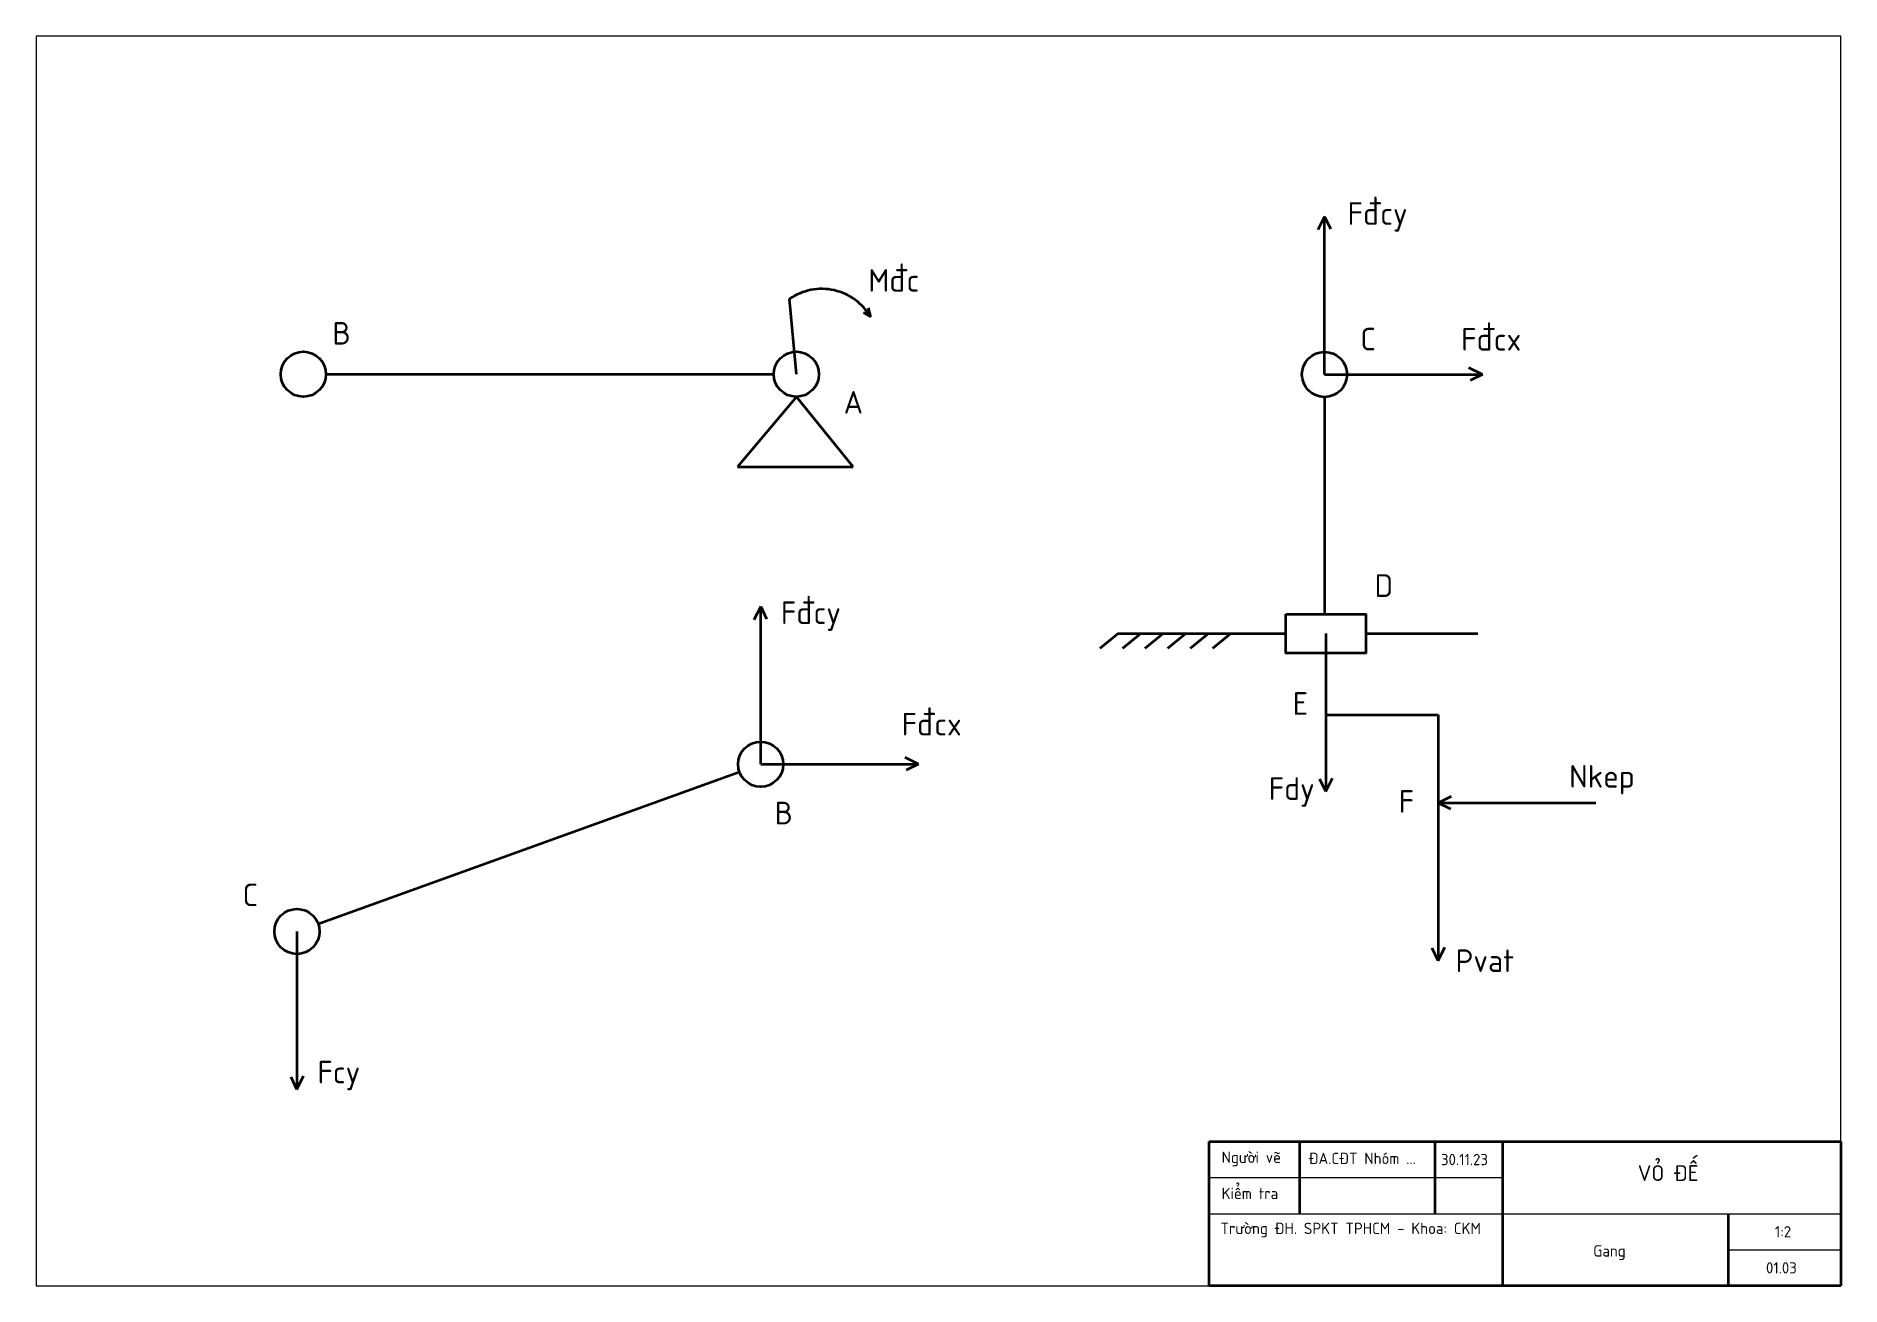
# Paper-space layout 'Sheet' of a CAD drawing. Header units: millimetres. Extents: x 10 to 410, y 10 to 287.
# The model-space entities are those that its viewports show. They can reach past a viewport. Long polylines and large blocks are cut down to what shows.
import ezdxf

# ---------------------------------------------------------------- set-up
doc = ezdxf.new("R2010")
doc.units = ezdxf.units.MM
doc.layers.add('NetDam', color=7, linetype='Continuous', lineweight=35)
doc.layers.add('Netmanh', color=5, linetype='Continuous', lineweight=13)
doc.styles.add('Note Text (ISO)', font='')
doc.styles.get('Note Text (ISO)').set_extended_font_data('TCVN 7284')

msp = doc.modelspace()

# ---------------------------------------------------------------- linework, layer by layer
at = {"layer": 'NetDam'}
for p, q in [((653.278, 279.004), (652.98, 278.41)), ((653.278, 272.004), (653.278, 279.004)), ((653.278, 279.004), (653.539, 278.457)), ((629.869, 272.014), (629.572, 275.351)), ((633.164, 274.554), (632.852, 274.744)), ((633.164, 274.554), (633.068, 274.959)), ((609.017, 272.014), (628.869, 272.014)), ((653.278, 272.004), (660.278, 272.004)), ((660.278, 272.004), (659.683, 272.302)), ((660.278, 272.004), (659.73, 271.743)), ((629.869, 271.014), (627.255, 267.915)), ((632.385, 267.915), (629.869, 271.014)), ((653.278, 271.004), (653.278, 261.382)), ((627.255, 267.915), (632.385, 267.915)), ((628.289, 261.725), (627.991, 261.131)), ((628.289, 254.725), (628.289, 261.725)), ((628.289, 261.725), (628.55, 261.178)), ((644.133, 260.514), (643.321, 259.86)), ((644.133, 260.514), (643.321, 259.86)), ((644.133, 260.514), (643.321, 259.86)), ((644.133, 260.514), (651.561, 260.514)), ((645.133, 260.514), (644.321, 259.86)), ((646.133, 260.514), (645.321, 259.86)), ((647.133, 260.514), (646.321, 259.86)), ((648.133, 260.514), (647.321, 259.86)), ((649.133, 260.514), (648.321, 259.86)), ((653.333, 260.514), (653.333, 256.919)), ((653.333, 260.514), (653.333, 253.514)), ((655.106, 260.514), (660.07, 260.514)), ((653.333, 256.919), (658.312, 256.919)), ((658.312, 256.919), (658.312, 249.118)), ((628.289, 254.725), (635.289, 254.725)), ((635.289, 254.725), (634.695, 255.023)), ((635.289, 254.725), (634.741, 254.464)), ((608.672, 247.653), (627.348, 254.386)), ((653.333, 253.514), (653.071, 254.062)), ((653.333, 253.514), (653.631, 254.108)), ((658.312, 253.018), (658.906, 253.316)), ((658.312, 253.018), (658.312, 246.018)), ((658.312, 253.018), (665.312, 253.018)), ((658.312, 253.018), (658.859, 252.756)), ((607.731, 247.314), (607.731, 240.314)), ((658.312, 246.018), (658.05, 246.566)), ((658.312, 246.018), (658.61, 246.612)), ((607.731, 240.314), (607.47, 240.862)), ((607.731, 240.314), (608.029, 240.908))]:
    msp.add_line(p, q, dxfattribs=at)
msp.add_lwpolyline([(651.561, 261.382), (655.106, 261.382), (655.106, 259.646), (651.561, 259.646)], close=True, dxfattribs=at)
for centre in [(608.017, 272.014), (629.869, 272.014), (653.278, 272.004), (628.289, 254.725), (607.731, 247.314)]:
    msp.add_circle(centre, 1, dxfattribs=at)
msp.add_arc((630.996, 273.281), 2.513, 30.43123, 124.53085, dxfattribs=at)

# ---------------------------------------------------------------- texts
at = {"layer": 'NetDam', "char_height": 1, "attachment_point": 1, "style": 'Note Text (ISO)'}
for s, insert in [('Fđcy', (654.302, 279.636)), ('Mđc', (633.059, 276.672)), ('B', (609.306, 274.331)), ('C', (654.872, 274.073)), ('Fđcx', (659.338, 274.06)), ('A', (631.967, 271.271)), ('D', (655.498, 263.144)), ('Fđcy', (629.183, 261.94)), ('E', (651.868, 257.919)), ('Fđcx', (634.535, 257.001)), ('Nkep', (664.126, 254.689)), ('Fdy', (650.809, 254.145)), ('B', (628.903, 253.062)), ('F', (656.57, 253.576)), ('C', (605.322, 249.435)), ('Pvat', (659.09, 246.517)), ('Fcy', (608.64, 241.58))]:
    msp.add_mtext_dynamic_manual_height_columns(s, width=1.51568, gutter_width=1, heights=[0], dxfattribs=dict(at, insert=insert))

psp = doc.layouts.new('Sheet')

# ---------------------------------------------------------------- linework, layer by layer
at = {"layer": 'NetDam'}
for p, q in [((270, 42), (410, 42)), ((270, 10), (270, 42)), ((290, 42), (290, 26)), ((320, 42), (320, 26)), ((335, 42), (335, 10)), ((410, 42), (410, 10)), ((385, 26), (385, 10)), ((410, 10), (270, 10))]:
    psp.add_line(p, q, dxfattribs=at)
at = {"layer": 'Netmanh'}
for p, q in [((270, 34), (335, 34)), ((270, 26), (410, 26)), ((385, 18), (410, 18))]:
    psp.add_line(p, q, dxfattribs=at)

# ---------------------------------------------------------------- texts
at = {"layer": 'NetDam', "attachment_point": 1}
for s, insert, char_height in [('{\\fTCVN 7284|b0|i0|c0|p34;Người vẽ}', (272.75, 39.75), 2.5), ('{\\fTCVN 7284|b0|i0|c0|p34;ĐA.CĐT Nhóm ...}', (292.04, 39.51), 2.5), ('{\\fTCVN 7284|b0|i0|c0|p34;30.11.23}', (321.37, 39.25), 2.5), ('{\\fTCVN 7284|b0|i0|c0|p34;VỎ ĐẾ}', (364.98, 36.75), 3.5), ('{\\fTCVN 7284|b0|i0|c0|p34;Kiểm tra}', (272.75, 31.75), 2.5), ('{\\fTCVN 7284|b0|i0|c0|p34;Trường ĐH. SPKT TPHCM - Khoa: CKM}', (272.5, 24), 2.5), ('{\\fTCVN 7284|b0|i0|c0|p34;1:2}', (395.37, 23.25), 2.5), ('{\\fTCVN 7284|b0|i0|c0|p34;Gang}', (355.11, 19), 2.5), ('{\\fTCVN 7284|b0|i0|c0|p34;01.03}', (393.39, 15.25), 2.5)]:
    psp.add_mtext(s, dxfattribs=dict(at, insert=insert, char_height=char_height))

# ---------------------------------------------------------------- viewports
at = {"layer": 'NetDam'}
psp.add_viewport(center=(210, 148.5), size=(400, 277), view_center_point=(636.17, 259.302), view_height=55.4, dxfattribs=at)

doc.saveas('drawing.dxf')
